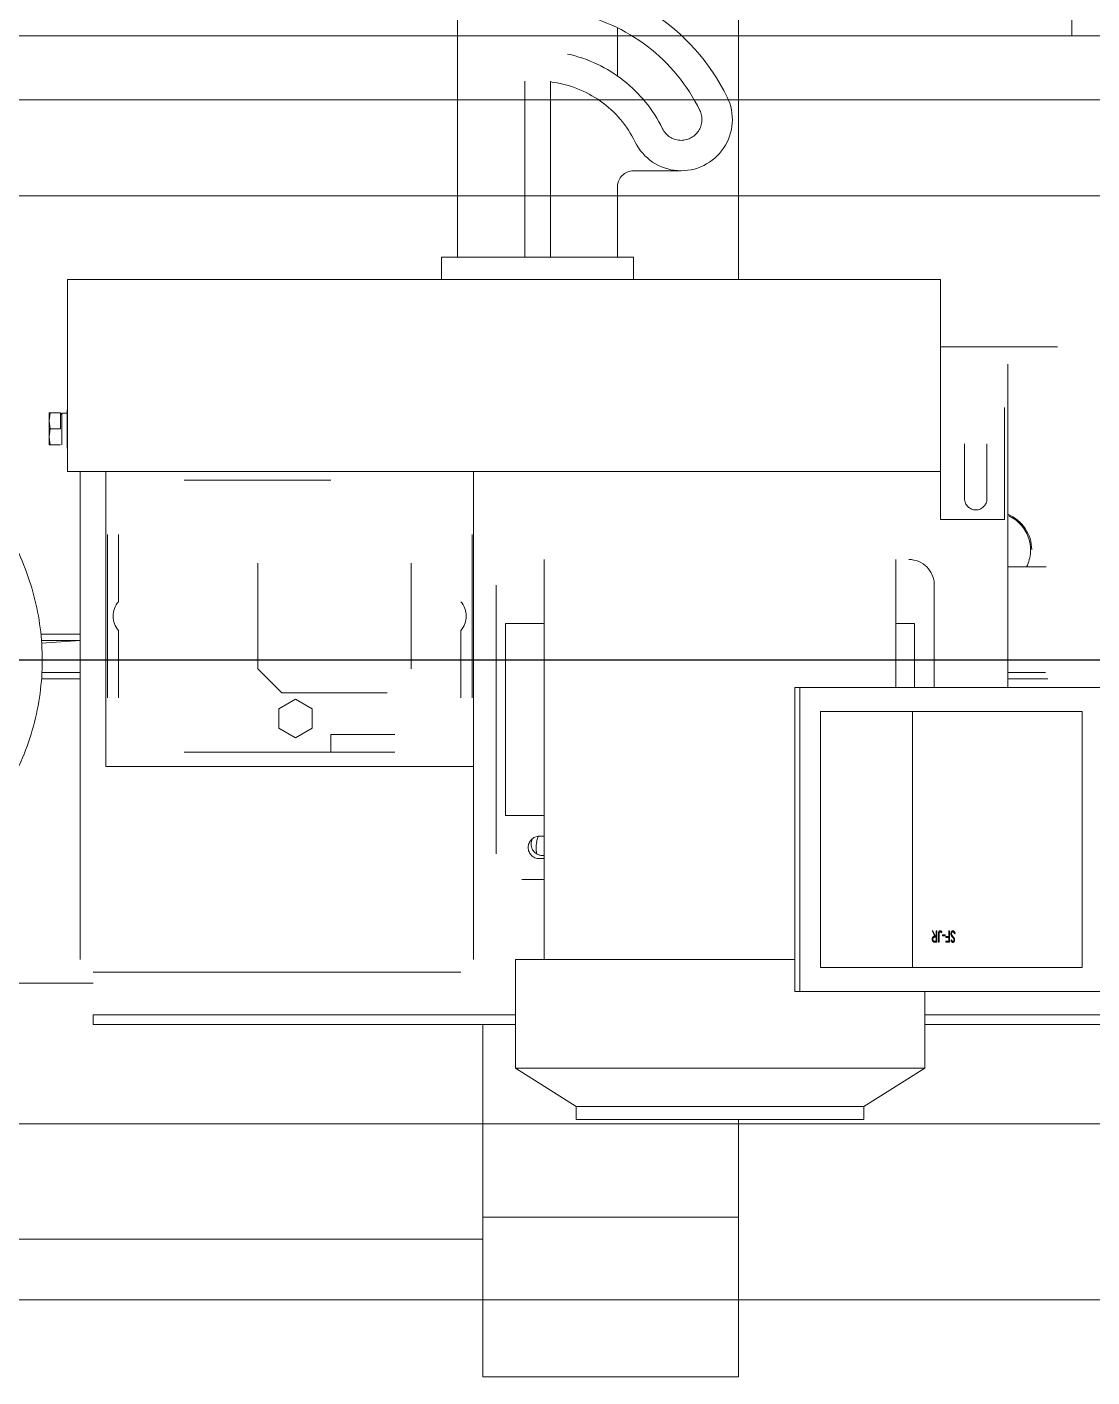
# Model space of a CAD drawing. Extents: x -681219 to -550379, y -242630 to -158199.
# Drawn here: x -670364.9 to -670031.9, y -209790.5 to -209368.5 of the extents above; entities that cross this region are included whole.
import ezdxf
from ezdxf.lldxf.tags import DXFTag

# ---------------------------------------------------------------- set-up
doc = ezdxf.new("R2010")
doc.units = 0
doc.header["$LTSCALE"] = 1000
doc.linetypes.add('DASHED2', pattern=[9.525, 6.35, -3.175])
doc.layers.get('0').update_dxf_attribs({"linetype": 'CONTINUOUS'})
doc.layers.add('center', color=253, linetype='CENTER2')
doc.layers.add('future', color=4, linetype='DASHED2', lineweight=0)
tags = doc.linetypes.add('CENTER2', pattern=[28.575, 19.05, -3.175, 3.175, -3.175]).pattern_tags.tags
tags[10:11] = [DXFTag(74, 4), DXFTag(75, 0), DXFTag(340, '0'), DXFTag(46, 0.0), DXFTag(50, 0.0), DXFTag(44, 0.0), DXFTag(45, 0.0)]
tags[8:9] = [DXFTag(74, 4), DXFTag(75, 0), DXFTag(340, '0'), DXFTag(46, 0.0), DXFTag(50, 0.0), DXFTag(44, 0.0), DXFTag(45, 0.0)]
tags[6:7] = [DXFTag(74, 4), DXFTag(75, 0), DXFTag(340, '0'), DXFTag(46, 0.0), DXFTag(50, 0.0), DXFTag(44, 0.0), DXFTag(45, 0.0)]
tags[4:5] = [DXFTag(74, 4), DXFTag(75, 0), DXFTag(340, '0'), DXFTag(46, 0.0), DXFTag(50, 0.0), DXFTag(44, 0.0), DXFTag(45, 0.0)]

# ---------------------------------------------------------------- blocks, each defined once
blk = doc.blocks.new('*U130')
at = {"color": 0, "linetype": 'ByBlock', "lineweight": -2}
for p, q in [((-1687.25, 575.88), (-1687.25, 118.88)), ((-1583.06, 245), (-1583.06, 195)), ((-1775.1, 204.02), (-1775.1, 125.88)), ((-3011.56, 195), (-1390.91, 195)), ((-1725.1, 197.54), (-1725.1, 182.48)), ((-1754.1, 180.88), (-1754.1, 125.88)), ((-1746.1, 180.88), (-1746.1, 125.88)), ((-1390.91, 175), (-3008.56, 175)), ((-1720.1, 152.88), (-1705.2, 152.88)), ((-1725.1, 125.88), (-1725.1, 147.88)), ((-1546.69, 145), (-2052.63, 145)), ((-1780.1, 118.88), (-1780.1, 125.88)), ((-1754.1, 125.88), (-1780.1, 125.88)), ((-1746.1, 125.88), (-1754.1, 125.88)), ((-1720.1, 125.88), (-1746.1, 125.88)), ((-1720.1, 118.88), (-1720.1, 125.88)), ((-1897.1, 58.88), (-1897.1, 118.88)), ((-1624.1, 118.88), (-1897.1, 118.88)), ((-1624.1, 58.88), (-1624.1, 118.88)), ((-1624.1, 97.88), (-1587.53, 97.88)), ((-1603.1, -8.62), (-1603.1, 92.38)), ((-1902.8, 74.68), (-1902.52, 77.18)), ((-1902.8, 74.68), (-1902.8, 77.18)), ((-1899.3, 77.18), (-1902.52, 77.18)), ((-1899.3, 77.18), (-1899.3, 72.18)), ((-1898.8, 76.55), (-1899.3, 77.05)), ((-1897.2, 77.12), (-1898.8, 77.12)), ((-1898.8, 67.24), (-1898.8, 77.12)), ((-1897.1, 78.18), (-1897.2, 78.18)), ((-1897.2, 66.18), (-1897.2, 78.18)), ((-1604.1, 78.88), (-1604.1, 43.88)), ((-1902.52, 72.18), (-1902.8, 74.68)), ((-1902.8, 69.68), (-1902.8, 74.68)), ((-1902.8, 69.68), (-1902.52, 72.18)), ((-1899.3, 72.18), (-1902.52, 72.18)), ((-1902.52, 67.18), (-1902.8, 69.68)), ((-1902.8, 67.18), (-1902.8, 69.68)), ((-1899.3, 67.18), (-1902.52, 67.18)), ((-1616.6, 50.38), (-1616.6, 67.5)), ((-1609.6, 67.5), (-1609.6, 50.38)), ((-1624.1, 58.88), (-1897.1, 58.88)), ((-1893.1, 58.88), (-1893.1, -93.62)), ((-1885.1, 58.88), (-1885.1, -33.32)), ((-1814.76, 56.18), (-1860.6, 56.18)), ((-1770.1, -33.32), (-1770.1, 58.88)), ((-1624.1, 43.88), (-1624.1, 58.88)), ((-1604.1, 43.88), (-1624.1, 43.88)), ((-1884.6, -11.82), (-1884.6, 39.18)), ((-1881.1, 39.18), (-1881.1, 18.19)), ((-1770.6, 39.18), (-1770.6, -11.82)), ((-1837.6, 30.18), (-1837.6, -2.82)), ((-1789.6, -2.82), (-1789.6, 30.18)), ((-1748.05, 31.38), (-1748.05, -93.62)), ((-1638.05, -8.62), (-1638.05, 31.38)), ((-1591.13, 29.08), (-1603.1, 29.08)), ((-1763.05, -60.62), (-1763.05, 23.38)), ((-1626.05, 23.38), (-1626.05, -8.62)), ((-1881.1, 9.16), (-1881.1, -11.82)), ((-1774.1, -11.82), (-1774.1, 9.16)), ((-1760.14, 11.38), (-1760.14, -48.62)), ((-1760.14, 11.38), (-1748.05, 11.38)), ((-1638.05, 11.38), (-1632.25, 11.38)), ((-1632.25, -8.62), (-1632.25, 11.38)), ((-1905.38, 8.08), (-1893.1, 8.08)), ((-1893.1, 6.08), (-1905.2, 6.08)), ((-1893.1, 6.04), (-1905.14, 5.24)), ((-1905.06, -3.92), (-1893.1, -3.92)), ((-1837.6, -2.82), (-1830.1, -10.32)), ((-1603.1, -3.92), (-1591.3, -3.92)), ((-1893.1, -5.92), (-1905.19, -5.92)), ((-1590.57, -5.92), (-1603.1, -5.92)), ((-1825.76, -12.32), (-1830.96, -15.32)), ((-1830.1, -10.32), (-1797.1, -10.32)), ((-1820.57, -15.32), (-1825.76, -12.32)), ((-1669.68, -8.62), (-1669.68, -103.62)), ((-1668.05, -8.62), (-1669.68, -8.62)), ((-1668.05, -103.62), (-1668.05, -8.62)), ((-1573.37, -8.62), (-1668.05, -8.62)), ((-1830.96, -15.32), (-1830.96, -21.32)), ((-1820.57, -21.32), (-1820.57, -15.32)), ((-1661.6, -16.12), (-1661.6, -96.12)), ((-1632.85, -16.12), (-1661.6, -16.12)), ((-1632.85, -16.12), (-1632.85, -96.12)), ((-1579.83, -16.12), (-1632.85, -16.12)), ((-1579.83, -16.12), (-1579.83, -96.12)), ((-1830.96, -21.32), (-1825.76, -24.32)), ((-1825.76, -24.32), (-1820.57, -21.32)), ((-1794.76, -23.32), (-1814.76, -23.32)), ((-1814.76, -23.32), (-1814.76, -28.82)), ((-1860.6, -28.82), (-1814.76, -28.82)), ((-1814.76, -28.82), (-1794.76, -28.82)), ((-1885.1, -33.32), (-1770.1, -33.32)), ((-1770.1, -93.62), (-1770.1, -33.32)), ((-1748.05, -48.62), (-1760.14, -48.62)), ((-1748.05, -55.12), (-1749.55, -55.12)), ((-1749.55, -62.12), (-1748.05, -62.12)), ((-1748.6, -61.12), (-1748.05, -61.12)), ((-1748.05, -68.62), (-1755.05, -68.62)), ((-1626.74, -84.73), (-1626.49, -84.73)), ((-1625.92, -86.34), (-1626.74, -84.73)), ((-1626.66, -87.29), (-1626.51, -87.29)), ((-1626.64, -84.73), (-1625.83, -86.34)), ((-1626.49, -84.73), (-1625.67, -86.34)), ((-1625.93, -86.69), (-1626.08, -86.69)), ((-1626.08, -87.87), (-1625.93, -87.87)), ((-1625.93, -87.87), (-1625.51, -87.87)), ((-1625.51, -86.7), (-1625.92, -86.69)), ((-1625.83, -86.34), (-1625.67, -86.34)), ((-1625.31, -88.23), (-1625.76, -88.23)), ((-1625.67, -86.34), (-1625.51, -86.34)), ((-1625.51, -86.34), (-1625.51, -84.73)), ((-1625.51, -84.73), (-1625.31, -84.73)), ((-1625.51, -87.87), (-1625.51, -86.7)), ((-1625.47, -84.73), (-1625.47, -88.23)), ((-1625.31, -84.73), (-1625.31, -88.23)), ((-1624.74, -88.23), (-1624.74, -85.86)), ((-1624.54, -88.23), (-1624.74, -88.23)), ((-1624.7, -85.9), (-1624.7, -88.23)), ((-1624.7, -85.9), (-1624.54, -85.9)), ((-1624.54, -85.9), (-1624.54, -88.23)), ((-1624.39, -84.99), (-1624.24, -84.99)), ((-1623.84, -85.04), (-1623.91, -85.2)), ((-1623.84, -85.04), (-1623.69, -85.04)), ((-1623.69, -85.04), (-1623.81, -85.31)), ((-1623.46, -86.25), (-1623.46, -85.89)), ((-1623.46, -85.89), (-1622.61, -85.89)), ((-1622.61, -86.25), (-1623.46, -86.25)), ((-1622.76, -85.89), (-1622.76, -86.25)), ((-1622.61, -85.89), (-1622.61, -86.25)), ((-1622.41, -86.43), (-1621.53, -86.43)), ((-1622.41, -86.79), (-1622.41, -86.43)), ((-1621.53, -86.79), (-1622.41, -86.79)), ((-1622.41, -87.87), (-1621.53, -87.87)), ((-1622.41, -88.23), (-1622.41, -87.87)), ((-1621.33, -88.23), (-1622.41, -88.23)), ((-1621.53, -86.43), (-1621.53, -84.73)), ((-1621.53, -84.73), (-1621.33, -84.73)), ((-1621.53, -87.87), (-1621.53, -86.79)), ((-1621.48, -84.73), (-1621.48, -88.23)), ((-1621.33, -84.73), (-1621.33, -88.23)), ((-1620.84, -87.72), (-1620.66, -87.51)), ((-1620.83, -85.59), (-1620.67, -85.59)), ((-1620.75, -85.93), (-1620.59, -85.93)), ((-1620.39, -84.99), (-1620.24, -84.99)), ((-1620.38, -87.96), (-1620.23, -87.96)), ((-1620.35, -86.49), (-1620.19, -86.49)), ((-1619.98, -86.97), (-1619.83, -86.97)), ((-1619.86, -87.5), (-1619.7, -87.5)), ((-1619.71, -85.4), (-1619.8, -85.48)), ((-1619.56, -85.4), (-1619.75, -85.58)), ((-1619.71, -85.4), (-1619.56, -85.4)), ((-1757.05, -93.62), (-1757.05, -127.62)), ((-1669.68, -93.62), (-1757.05, -93.62)), ((-1632.85, -96.12), (-1661.6, -96.12)), ((-1579.83, -96.12), (-1632.85, -96.12)), ((-1889.1, -101.02), (-1950.92, -101.02)), ((-1889.1, -97.62), (-1774.1, -97.62)), ((-1669.68, -103.62), (-1668.05, -103.62)), ((-1668.05, -103.62), (-1573.37, -103.62)), ((-1629.05, -127.62), (-1629.05, -103.62)), ((-1889.1, -113.92), (-1889.1, -110.92)), ((-1889.1, -110.92), (-1757.05, -110.92)), ((-1629.05, -110.92), (-1285.63, -110.92)), ((-1757.05, -113.92), (-1889.1, -113.92)), ((-1767.25, -113.92), (-1767.25, -174.12)), ((-1285.63, -113.92), (-1629.05, -113.92)), ((-1757.05, -127.62), (-1738.05, -139.62)), ((-1757.05, -127.62), (-1629.05, -127.62)), ((-1648.05, -139.62), (-1629.05, -127.62)), ((-1738.05, -139.62), (-1738.05, -143.62)), ((-1738.05, -139.62), (-1648.05, -139.62)), ((-1648.05, -143.62), (-1648.05, -139.62)), ((-1390.91, -145), (-3000.56, -145)), ((-1738.05, -143.62), (-1648.05, -143.62)), ((-1687.25, -143.62), (-1687.25, -174.12)), ((-1767.25, -224.12), (-1767.25, -174.12)), ((-1767.25, -174.12), (-1687.25, -174.12)), ((-1687.25, -174.12), (-1687.25, -224.12)), ((-1767.25, -181.02), (-1979.74, -181.02)), ((-2720.56, -200), (-1390.91, -200)), ((-1687.25, -224.12), (-1767.25, -224.12))]:
    blk.add_line(p, q, dxfattribs=at)
for centre, radius, start, end in [((-1750.1, 146.88), 66, 26.1039, 88.1026), ((-1750.1, 146.88), 56.5, 26.1039, 79.1098), ((-1750.1, 146.88), 43.5, 26.1039, 77.5832), ((-1750.1, 146.88), 34, 26.1039, 83.2437), ((-1705.2, 168.88), 16, 206.1039, 26.1039), ((-1705.2, 168.88), 6.5, 206.1039, 26.1039), ((-1720.1, 147.88), 5, 90, 180), ((-1983.97, 0), 79, 220.9955, 40.9955), ((-1613.1, 50.38), 3.5, 180, 0), ((-1607.6, 34.38), 12, 0, 67.9619), ((-1607.6, 34.38), 11.65, 332.9511, 67.2874), ((-1634.05, 23.38), 8, 0, 90), ((-1875.86, 13.68), 6.92, 139.2464, 220.7536), ((-1779.34, 13.68), 6.92, 319.2464, 40.7536), ((-1749.55, -58.62), 3.5, 90, 270), ((-1748.6, -57.62), 3.5, 147.8175, 270), ((-1741.55, -58.62), 9, 157.2018, 193.178)]:
    blk.add_arc(centre, radius, start, end, dxfattribs=at)
for points, knots in [([(-1902.52, 77.18), (-1902.56, 77.18), (-1902.73, 77.18), (-1902.77, 77.18), (-1902.8, 77.18)], [0, 0, 0, 0, 0.253076, 1, 1, 1, 1]), ([(-1902.8, 67.18), (-1902.77, 67.18), (-1902.73, 67.18), (-1902.56, 67.18), (-1902.52, 67.18)], [0, 0, 0, 0, 0.746924, 1, 1, 1, 1]), ([(-1626.71, -87.29), (-1626.7, -87.18), (-1626.69, -86.96), (-1626.58, -86.66), (-1626.33, -86.37), (-1626.09, -86.35), (-1625.92, -86.34)], [0, 0, 0, 0, 0.1871043, 0.3739624, 0.5609034, 1, 1, 1, 1]), ([(-1626.26, -88.18), (-1626.33, -88.14), (-1626.47, -88.07), (-1626.62, -87.83), (-1626.7, -87.56), (-1626.7, -87.38), (-1626.71, -87.29)], [0, 0, 0, 0, 0.279778, 0.559453, 0.779632, 1, 1, 1, 1]), ([(-1626.07, -86.69), (-1626.21, -86.7), (-1626.38, -86.7), (-1626.55, -86.87), (-1626.64, -87.03), (-1626.65, -87.19), (-1626.66, -87.29)], [0, 0, 0, 0, 0.499833, 0.625542, 0.751227, 1, 1, 1, 1]), ([(-1626.66, -87.29), (-1626.66, -87.34), (-1626.66, -87.44), (-1626.61, -87.58), (-1626.55, -87.7), (-1626.39, -87.87), (-1626.22, -87.87), (-1626.08, -87.87)], [0, 0, 0, 0, 0.125305, 0.250613, 0.375951, 0.501283, 1, 1, 1, 1]), ([(-1625.92, -86.69), (-1626.06, -86.7), (-1626.23, -86.7), (-1626.39, -86.87), (-1626.48, -87.03), (-1626.5, -87.19), (-1626.51, -87.29)], [0, 0, 0, 0, 0.499854, 0.625507, 0.751197, 1, 1, 1, 1]), ([(-1626.51, -87.29), (-1626.51, -87.34), (-1626.5, -87.44), (-1626.46, -87.58), (-1626.4, -87.7), (-1626.23, -87.87), (-1626.06, -87.87), (-1625.93, -87.87)], [0, 0, 0, 0, 0.125319, 0.250601, 0.375991, 0.501266, 1, 1, 1, 1]), ([(-1625.76, -88.23), (-1625.85, -88.23), (-1626.02, -88.23), (-1626.19, -88.19), (-1626.26, -88.18)], [0, 0, 0, 0, 0.560293, 1, 1, 1, 1]), ([(-1624.74, -85.86), (-1624.75, -85.57), (-1624.75, -85.2), (-1624.6, -84.85), (-1624.45, -84.67), (-1624.32, -84.65), (-1624.23, -84.64)], [0, 0, 0, 0, 0.499549, 0.625051, 0.750637, 1, 1, 1, 1]), ([(-1624.39, -84.99), (-1624.42, -85), (-1624.48, -85.01), (-1624.57, -85.08), (-1624.63, -85.18), (-1624.71, -85.45), (-1624.7, -85.7), (-1624.7, -85.9)], [0, 0, 0, 0, 0.124941, 0.249895, 0.374875, 0.49987, 1, 1, 1, 1]), ([(-1624.24, -84.99), (-1624.27, -85), (-1624.33, -85.01), (-1624.41, -85.08), (-1624.48, -85.18), (-1624.55, -85.45), (-1624.55, -85.7), (-1624.54, -85.9)], [0, 0, 0, 0, 0.124941, 0.249895, 0.374875, 0.49987, 1, 1, 1, 1]), ([(-1624.38, -84.64), (-1624.27, -84.67), (-1624.06, -84.72), (-1623.91, -84.94), (-1623.84, -85.04)], [0, 0, 0, 0, 0.557531, 1, 1, 1, 1]), ([(-1624.09, -85.04), (-1624.12, -85.03), (-1624.16, -85), (-1624.21, -85), (-1624.24, -84.99)], [0, 0, 0, 0, 0.560007, 1, 1, 1, 1]), ([(-1624.23, -84.64), (-1624.11, -84.67), (-1623.91, -84.72), (-1623.76, -84.94), (-1623.69, -85.04)], [0, 0, 0, 0, 0.557531, 1, 1, 1, 1]), ([(-1623.81, -85.31), (-1623.86, -85.25), (-1623.95, -85.16), (-1624.05, -85.08), (-1624.09, -85.04)], [0, 0, 0, 0, 0.560034, 1, 1, 1, 1]), ([(-1620.87, -85.58), (-1620.86, -85.44), (-1620.83, -85.15), (-1620.66, -84.85), (-1620.45, -84.66), (-1620.31, -84.64), (-1620.24, -84.64)], [0, 0, 0, 0, 0.279225, 0.559098, 0.779457, 1, 1, 1, 1]), ([(-1620.35, -86.71), (-1620.49, -86.55), (-1620.68, -86.32), (-1620.85, -85.9), (-1620.86, -85.69), (-1620.87, -85.58)], [0, 0, 0, 0, 0.5601, 0.780278, 1, 1, 1, 1]), ([(-1620.25, -88.31), (-1620.32, -88.3), (-1620.46, -88.28), (-1620.67, -88.08), (-1620.78, -87.86), (-1620.84, -87.72)], [0, 0, 0, 0, 0.279735, 0.559484, 1, 1, 1, 1]), ([(-1620.39, -84.99), (-1620.45, -85), (-1620.57, -85.02), (-1620.72, -85.16), (-1620.81, -85.37), (-1620.82, -85.51), (-1620.83, -85.59)], [0, 0, 0, 0, 0.280224, 0.560118, 0.780167, 1, 1, 1, 1]), ([(-1620.83, -85.59), (-1620.82, -85.66), (-1620.81, -85.78), (-1620.77, -85.89), (-1620.75, -85.93)], [0, 0, 0, 0, 0.5589524, 1, 1, 1, 1]), ([(-1620.75, -85.93), (-1620.68, -86.05), (-1620.55, -86.25), (-1620.41, -86.42), (-1620.35, -86.49)], [0, 0, 0, 0, 0.559547, 1, 1, 1, 1]), ([(-1620.75, -87.61), (-1620.71, -87.7), (-1620.64, -87.84), (-1620.5, -87.94), (-1620.42, -87.95), (-1620.38, -87.96)], [0, 0, 0, 0, 0.466741, 0.733374, 1, 1, 1, 1]), ([(-1620.24, -84.99), (-1620.3, -85), (-1620.41, -85.02), (-1620.56, -85.16), (-1620.65, -85.37), (-1620.66, -85.51), (-1620.67, -85.59)], [0, 0, 0, 0, 0.280233, 0.560136, 0.780141, 1, 1, 1, 1]), ([(-1620.67, -85.59), (-1620.67, -85.66), (-1620.66, -85.78), (-1620.61, -85.89), (-1620.59, -85.93)], [0, 0, 0, 0, 0.5589524, 1, 1, 1, 1]), ([(-1620.66, -87.51), (-1620.6, -87.63), (-1620.51, -87.81), (-1620.35, -87.94), (-1620.27, -87.95), (-1620.23, -87.96)], [0, 0, 0, 0, 0.5597723, 0.779889, 1, 1, 1, 1]), ([(-1620.59, -85.93), (-1620.52, -86.05), (-1620.4, -86.25), (-1620.25, -86.42), (-1620.19, -86.49)], [0, 0, 0, 0, 0.5594987, 1, 1, 1, 1]), ([(-1619.86, -87.5), (-1619.87, -87.62), (-1619.89, -87.87), (-1620.04, -88.14), (-1620.22, -88.29), (-1620.34, -88.31), (-1620.4, -88.31)], [0, 0, 0, 0, 0.279568, 0.558803, 0.779408, 1, 1, 1, 1]), ([(-1620.39, -84.64), (-1620.31, -84.65), (-1620.14, -84.67), (-1619.89, -84.94), (-1619.78, -85.22), (-1619.71, -85.4)], [0, 0, 0, 0, 0.279909, 0.559655, 1, 1, 1, 1]), ([(-1620.35, -86.49), (-1620.27, -86.57), (-1620.14, -86.71), (-1620.03, -86.89), (-1619.98, -86.97)], [0, 0, 0, 0, 0.5604567, 1, 1, 1, 1]), ([(-1620.05, -87.06), (-1620.1, -86.99), (-1620.2, -86.87), (-1620.3, -86.76), (-1620.35, -86.71)], [0, 0, 0, 0, 0.559923, 1, 1, 1, 1]), ([(-1619.7, -87.5), (-1619.71, -87.62), (-1619.73, -87.87), (-1619.88, -88.14), (-1620.06, -88.29), (-1620.19, -88.31), (-1620.25, -88.31)], [0, 0, 0, 0, 0.279549, 0.558814, 0.779413, 1, 1, 1, 1]), ([(-1620.24, -84.64), (-1620.15, -84.65), (-1619.99, -84.67), (-1619.74, -84.94), (-1619.63, -85.22), (-1619.56, -85.4)], [0, 0, 0, 0, 0.279909, 0.559655, 1, 1, 1, 1]), ([(-1619.75, -85.58), (-1619.81, -85.42), (-1619.91, -85.2), (-1620.09, -85.02), (-1620.19, -85), (-1620.24, -84.99)], [0, 0, 0, 0, 0.559325, 0.779715, 1, 1, 1, 1]), ([(-1620.23, -87.96), (-1620.18, -87.95), (-1620.09, -87.94), (-1619.98, -87.83), (-1619.91, -87.68), (-1619.91, -87.57), (-1619.9, -87.51)], [0, 0, 0, 0, 0.2803101, 0.5599862, 0.7799319, 1, 1, 1, 1]), ([(-1620.19, -86.49), (-1620.12, -86.57), (-1619.99, -86.71), (-1619.88, -86.89), (-1619.83, -86.97)], [0, 0, 0, 0, 0.560413, 1, 1, 1, 1]), ([(-1619.9, -87.51), (-1619.9, -87.46), (-1619.91, -87.37), (-1619.96, -87.21), (-1620.01, -87.12), (-1620.05, -87.06)], [0, 0, 0, 0, 0.279957, 0.559752, 1, 1, 1, 1]), ([(-1619.98, -86.97), (-1619.94, -87.06), (-1619.87, -87.22), (-1619.86, -87.41), (-1619.86, -87.5)], [0, 0, 0, 0, 0.559852, 1, 1, 1, 1]), ([(-1619.83, -86.97), (-1619.79, -87.06), (-1619.72, -87.22), (-1619.71, -87.41), (-1619.7, -87.5)], [0, 0, 0, 0, 0.5599, 1, 1, 1, 1])]:
    blk.add_open_spline(points, degree=3, knots=knots, dxfattribs=at)
at = {"layer": 'center', "ltscale": 29.338309}
blk.add_line((-3104.56, 0), (1087.15, 0), dxfattribs=at)

msp = doc.modelspace()

# ---------------------------------------------------------------- block references
at = {"layer": 'future'}
msp.add_blockref('*U130', (-668455.1907, -209566.3401), dxfattribs=at)

doc.saveas('drawing.dxf')
